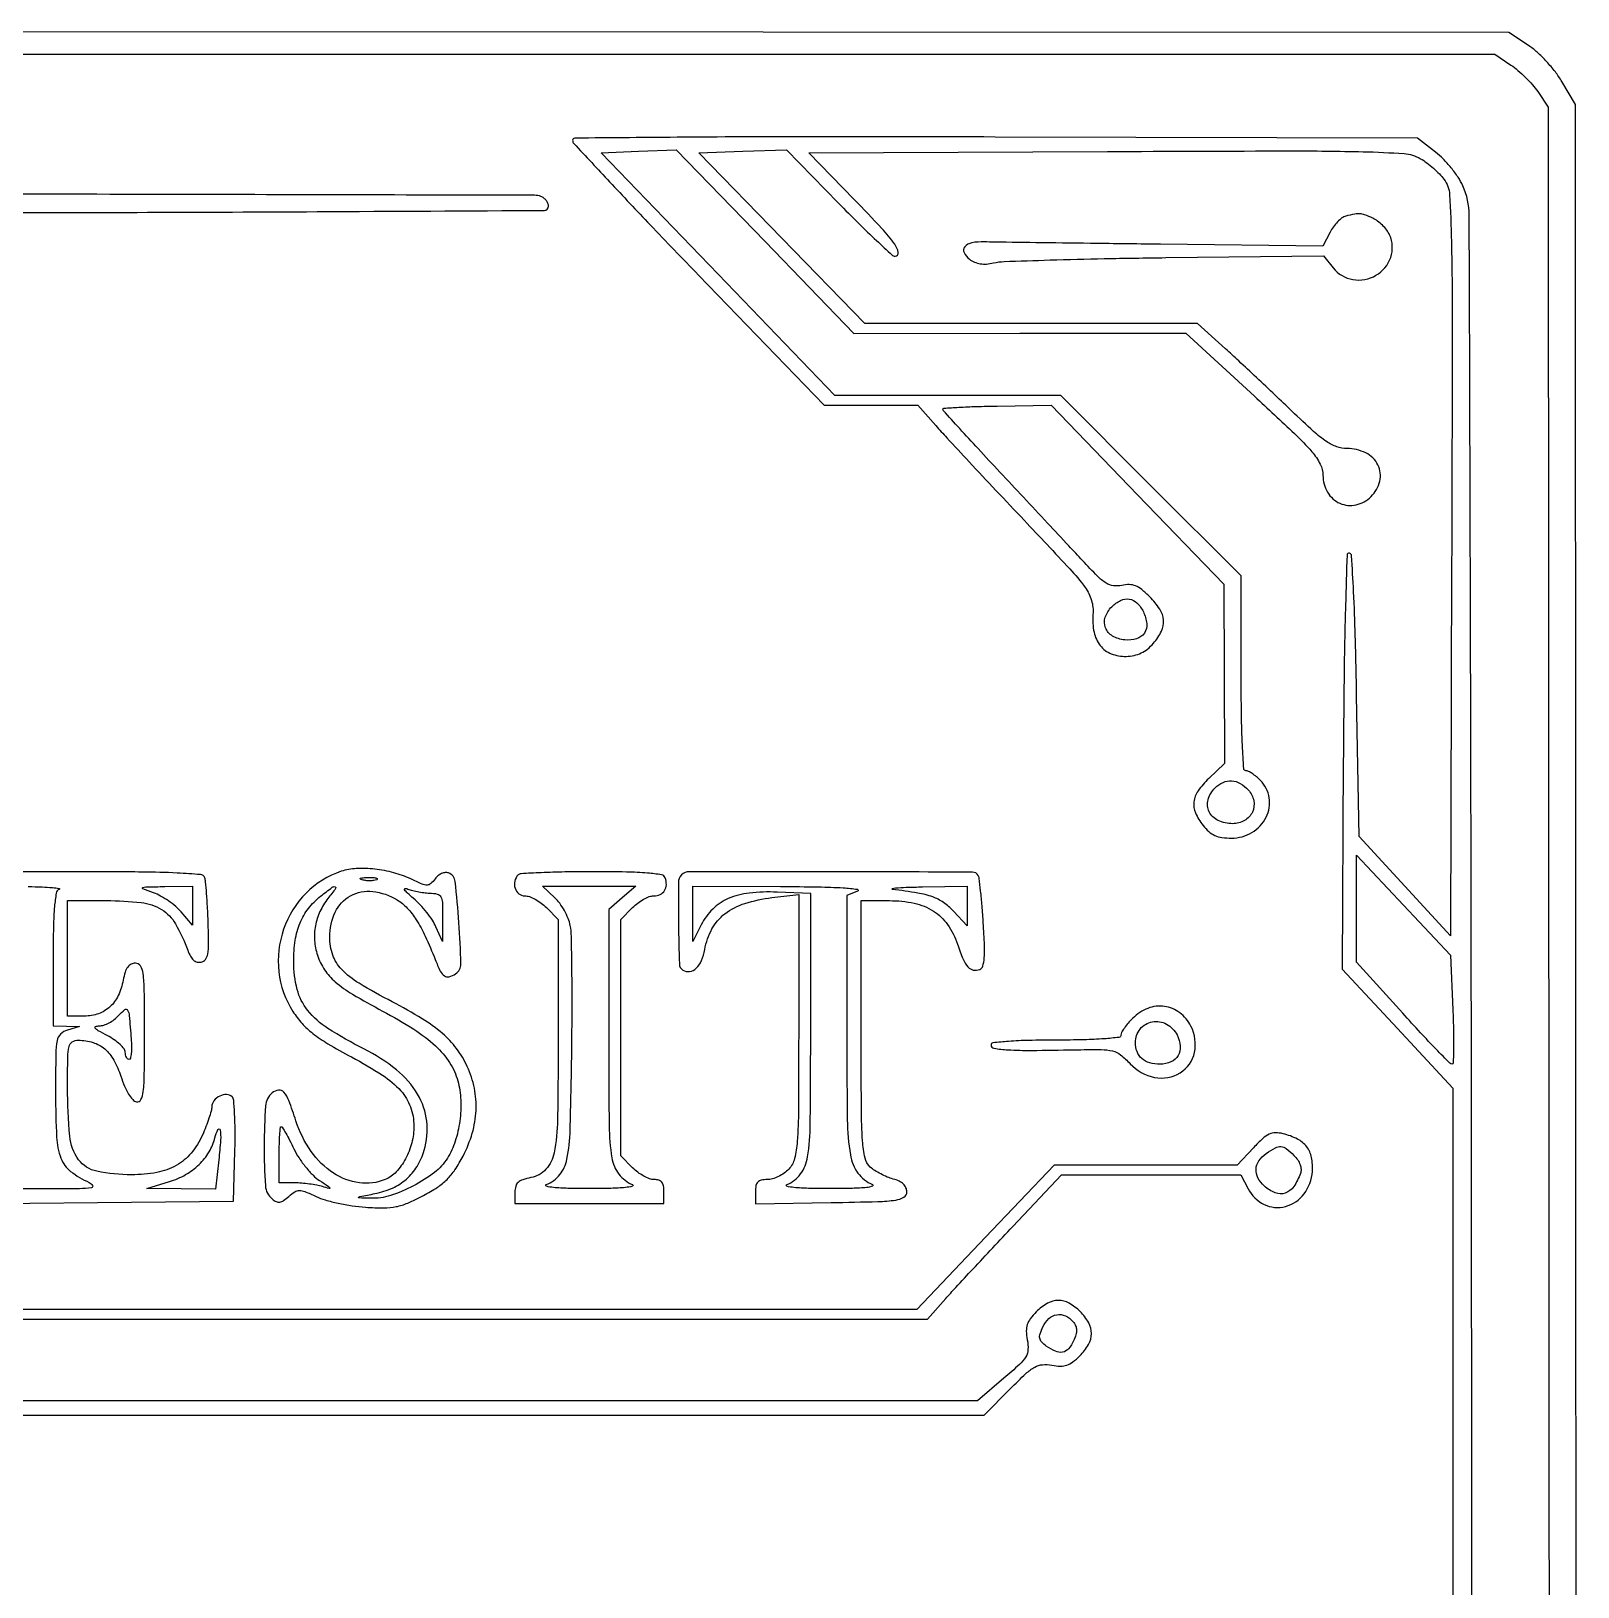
# Model space of a CAD drawing. Extents: x 33 to 995, y 30 to 1513.
# Drawn here: x 673.4 to 995, y 1189.3 to 1512.8 of the extents above; entities that cross this region are included whole.
import ezdxf

# ---------------------------------------------------------------- set-up
doc = ezdxf.new("R2010")
doc.units = 0

msp = doc.modelspace()

# ---------------------------------------------------------------- linework, layer by layer
for points in [[(972.956293, 313.397605, 0.000039), (972.978038, 768.984398, 0.000039), (972.928152, 1226.063636, 0.000618), (972.706899, 1381.616696, 0.000242), (972.415061, 1474.532512, 0.106057), (971.086884, 1480.616088, 0.039768), (970.097889, 1482.401872, 0.023456), (968.656194, 1484.370224, 0.02337), (967.021246, 1486.212661, 0.036671), (965.437016, 1487.616088), (961.656338, 1490.5), (873.828169, 1490.766034, 0.000793), (836.613324, 1490.81973, 0.001927), (809.155967, 1490.709965, 0.00019), (786.442753, 1490.522981, 0.411693), (786, 1490.076398, 0.189607), (786.258897, 1489.418223, 0.000416), (793.685151, 1481.452475, 0.00268), (802.132042, 1472.503705, 0.001652), (812.162216, 1462.060364), (838.324432, 1435), (848.045853, 1435), (857.767275, 1435), (861.527539, 1430.75, 0.005794), (863.795581, 1428.245648, 0.000844), (868.473766, 1423.215866, 0.000955), (874.026047, 1417.289176, 0.000818), (879.893901, 1411.069969, -0.002139), (889.373847, 1400.969046, -0.029608), (892.562495, 1397.107304, -0.086818), (893.879909, 1394.433614, -0.090345), (894.186364, 1391.50934, 0.068778), (894.414783, 1387.803241, 0.118085), (895.709429, 1385.009699, 0.133237), (897.994507, 1383.319609, 0.100414), (901.086208, 1382.783316, 0.045961), (902.755317, 1382.985016, 0.058702), (904.220226, 1383.48578, 0.058463), (905.533206, 1384.315273, 0.04507), (906.75, 1385.495916, 0.06349), (908.416445, 1388.019655, 0.13442), (908.854507, 1390.303097, 0.12564), (908.075562, 1392.59465, 0.051987), (905.997924, 1395.155922, 0.024663), (904.339014, 1396.658777, 0.074582), (903.033212, 1397.437748, 0.094625), (901.741442, 1397.700007, 0.057016), (900.181574, 1397.53988, -0.086812), (898.445659, 1397.465165, -0.108961), (896.934984, 1398.011884, -0.056001), (895.131363, 1399.459077, -0.009059), (892.012076, 1402.710881, 0.000947), (889.18006, 1405.760742, 0.000267), (884.755349, 1410.502652, 0.00027), (879.749759, 1415.855546, 0.000285), (874.828426, 1421.106658, -0.001771), (870.293678, 1425.974202, -0.002865), (866.4746, 1430.150537, -0.000483), (863.126776, 1433.861124, -0.185351), (863, 1434.191364, -0.395644), (863.184506, 1434.388037, -0.001758), (866.304688, 1434.576406, -0.006627), (869.936276, 1434.734582, -0.003982), (874.25, 1434.830845), (885.5, 1434.992279), (903.440771, 1416.39954), (921.381542, 1397.806801), (921.459183, 1379.153401), (921.536824, 1360.5), (918.268412, 1357.381923, 0.048211), (916.044426, 1354.807972, 0.124173), (915.164098, 1352.532604, 0.135578), (915.504495, 1350.240574, 0.062473), (917.07258, 1347.634859, 0.044904), (918.284013, 1346.350699, 0.076774), (919.52077, 1345.555294, 0.071128), (921.006672, 1345.134009, 0.033576), (923, 1345, 0.134997), (927.249074, 1346.168524, 0.143575), (930.184117, 1349.326353, 0.15453), (930.826266, 1353.382462, 0.160297), (929, 1357, 0.022886), (928.160928, 1357.765585, 0.026473), (927.29375, 1358.4125, 0.026952), (926.512642, 1358.874488, 0.120635), (926, 1359, -0.395304), (925.541881, 1359.429273, -0.003918), (925.26234, 1364.314968, -0.008773), (925.061338, 1370.638817, -0.003557), (925, 1379.25987), (925, 1399.51974), (906.24038, 1418.25987), (887.480759, 1437), (863.99038, 1437.006173), (840.5, 1437.012346), (816.231234, 1462.256173), (791.962468, 1487.5), (799.731234, 1487.800732), (807.5, 1488.101464), (826, 1469.005629), (844.5, 1449.909795), (879.010341, 1449.954897), (913.520681, 1450), (927.760341, 1436.871509, -0.003101), (936.072409, 1429.112138, -0.024973), (939.685916, 1425.337839, -0.058691), (941.42711, 1422.773276, -0.120378), (942, 1420.428213, 0.133306), (942.956788, 1416.90331, 0.157234), (945.524896, 1414.610692, 0.161495), (948.892534, 1414.284219, 0.141385), (952, 1416, 0.137382), (953.81472, 1419.226514, 0.177782), (953.435993, 1422.575831, 0.163321), (950.913578, 1425.083808, 0.115192), (946.989529, 1426, -0.085246), (944.875769, 1426.363018, -0.064071), (942.766322, 1427.429587, -0.035141), (940.049268, 1429.566086, -0.007134), (935.56597, 1433.75, 0.001618), (932.053369, 1437.101298, 0.001217), (928.168817, 1440.765625, 0.00123), (924.498403, 1444.194173, 0.002833), (921.717315, 1446.75), (915.939232, 1452), (881.362914, 1452), (846.786595, 1452), (829.516396, 1469.75), (812.246197, 1487.5), (821.357876, 1487.790633), (830.469555, 1488.081265), (841.267957, 1477.040633, 0.004183), (845.476772, 1472.808821, 0.00653), (849.178332, 1469.243186, 0.002354), (852.402232, 1466.246255, 0.188232), (853.03318, 1466, 0.459637), (853.682757, 1466.757087, 0.118339), (852.985174, 1468.463138, 0.031596), (850.269962, 1471.773831, 0.005181), (844.558144, 1477.778235), (835.116288, 1487.5), (897.202704, 1487.757624, -0.000571), (935.084508, 1487.871522, -0.006227), (950.339099, 1487.709986, -0.011713), (958.876701, 1487.312983, -0.115495), (962.29003, 1486.257624, -0.028602), (963.574937, 1485.402835, -0.01874), (964.956293, 1484.281927, -0.018865), (966.223812, 1483.084697, -0.034038), (967.152626, 1482, -0.146141), (968.323858, 1478.789976, -0.009888), (968.716023, 1468.955316, -0.005447), (968.880377, 1451.059663, -0.000403), (968.757157, 1402.098024), (968.5, 1324.696047), (959, 1334.998162), (949.5, 1345.300277), (949, 1374.652107, 0.002527), (948.727104, 1387.00598, 0.005873), (948.366994, 1396.261961, 0.001771), (947.964036, 1403.692804, 0.328605), (947.5, 1404.251968, 0.477091), (947.018198, 1403.887839, 0.001019), (946.688859, 1393.360055, 0.004243), (946.41161, 1379.99914, 0.001562), (946.239295, 1361.140266), (945.97859, 1317.780531), (957.489295, 1305.405637), (969, 1293.030743), (969.026393, 1253.765372, -0.000161), (969.036452, 1225.056595, -0.000004), (969.039353, 1088.299549, -0.000008), (969.038944, 928.132759, -0.000006), (969.033447, 745.616071)], [(501, 614.908769, -0.000002), (561.298067, 614.940643, -0.000003), (614.572792, 614.968231, -0.000002), (659.799513, 614.99122, -0.000053)], [(56.838383, 550.971158, 0.000004), (56.774237, 658.613587, 0.000005), (56.715227, 754.844653, 0.000003), (56.664187, 835.950257, 0.000067)], [(38.822837, 332.31249, -0.000046), (38.889141, 769.339498, -0.000051), (39.034879, 1189.135476, -0.000465), (39.288314, 1372.643788, -0.000087), (39.584884, 1491.939655, -0.098597), (40.571108, 1496.824427, -0.031477), (42.041633, 1499.802126, -0.045918), (43.725173, 1502.193461, -0.046088), (45.811833, 1504.231037, -0.032025), (48.5, 1506.13944, -0.137776), (53.048935, 1507.445047, -0.000422), (114.224298, 1507.740408, -0.000933), (216.862219, 1507.95772, -0.000061), (514.602117, 1507.996262), (977.704234, 1508), (981.07832, 1505.726203, -0.029148), (982.52989, 1504.619797, -0.018066), (984.105016, 1503.165079, -0.018106), (985.561024, 1501.610852, -0.030905), (986.643885, 1500.200472), (988.835363, 1496.948538), (989.233898, 772.224269), (989.632433, 47.5)], [(995.005458, 43.718342), (994.752729, 770.609171), (994.5, 1497.5), (991.694724, 1502.272392, 0.032229), (990.320582, 1504.29898, 0.021357), (988.502755, 1506.444128, 0.02152), (986.549572, 1508.384329, 0.038625), (984.767769, 1509.772392), (980.646091, 1512.5), (515.573046, 1512.712577, 0.000094), (263.010968, 1512.780544, 0.000625), (137.080546, 1512.633358, 0.000111), (51.337268, 1512.406859, 0.105014), (47.5, 1511.580442, 0.060151), (44.399911, 1509.715644, 0.033004), (41.086923, 1506.764579, 0.032003), (38.025614, 1503.225534, 0.039426), (35.669775, 1499.552908), (33.5, 1495.5), (33.247266, 770.21552, 0.000036), (33.115334, 293.12885, 0.000631)], [(659, 1268.968853), (687.25, 1269.234427), (715.5, 1269.5), (715.786785, 1279.913215, 0.007994), (715.833587, 1283.966351, 0.011792), (715.733891, 1287.522984, 0.007147), (715.5394, 1290.470042, 0.178151), (715.204002, 1291.195998, 0.193741), (714.066473, 1291.680504, 0.118587), (712.622183, 1291.363359, 0.11266), (711.425886, 1290.402669, 0.165603), (710.978038, 1289.143011, -0.063114), (710.852405, 1288.247792, -0.013468), (710.398558, 1286.740266, -0.013879), (709.772743, 1285.010362, -0.012816), (709.03618, 1283.27066, -0.066883), (706.670268, 1279.494449, -0.091849), (703.597503, 1276.935861, -0.082856), (699.561698, 1275.481741, -0.045002), (694.297053, 1275.003738, -0.049971), (687.073712, 1275.723067, -0.186953), (683.299072, 1278.135866, -0.136408), (681.457131, 1283.010761, -0.022533), (681, 1293.149223, -0.003516), (681.044448, 1299.470238, -0.052753), (681.306728, 1301.655098, -0.196436), (681.98442, 1302.618938, -0.145157), (683.25, 1302.985258, -0.074963), (686.288473, 1302.506756, -0.100015), (688.726701, 1301.158198, -0.089814), (690.628841, 1298.839712, -0.050116), (692.081352, 1295.477324, 0.023027), (692.838926, 1293.425358, 0.037594), (693.686647, 1291.776435, 0.045076), (694.546426, 1290.621928, 0.163741), (695.331352, 1290.176676, 0.337676), (696.232641, 1290.623123, 0.085962), (696.726921, 1292.291227, 0.026494), (696.954568, 1295.866273, 0.002654), (697, 1304.426676, 0.002456), (696.95598, 1313.389291, 0.029774), (696.7176, 1316.820994, 0.105473), (696.155503, 1318.414829, 0.261096), (695.111291, 1319, 0.115884), (694.200434, 1318.786019, 0.122129), (693.500512, 1318.191041, 0.081366), (692.969397, 1317.121301, 0.028261), (692.555514, 1315.444223, -0.06386), (691.524777, 1312.259294, -0.096366), (689.805551, 1309.914544, -0.103487), (687.434056, 1308.493839, -0.083569), (684.5, 1308), (681, 1308), (681, 1320), (681, 1332), (689.04966, 1332, -0.028063), (696.30905, 1331.592235, -0.109245), (700.540388, 1330.143606, -0.126304), (703.433414, 1327.172251, -0.043253), (705.982278, 1321.677237, 0.03907), (706.540233, 1320.44756, 0.085047), (707.184684, 1319.640351, 0.115015), (707.921957, 1319.239162, 0.118182), (708.752914, 1319.210862, 0.180736), (709.651938, 1319.773053, 0.120296), (710.147168, 1320.897364, 0.046161), (710.325445, 1323.034954, 0.006257), (710.22843, 1327.533625, 0.004687), (710.091806, 1330.676024, 0.006248), (709.905314, 1333.527065, 0.004508), (709.698218, 1335.906115, 0.061983), (709.509815, 1336.75, 0.294151), (708.646342, 1337.413489, 0.008496), (703.812554, 1337.733051, 0.010029), (696.517802, 1337.944396, 0.002227), (684.031385, 1338), (659, 1338)], [(672.826923, 1334.921053, -0.006315), (675.687962, 1334.855471, -0.013756), (677.878846, 1334.717133, -0.020825), (679.228971, 1334.537579, -0.753993), (679.25, 1334.337719, 0.261095), (678.630512, 1333.566117, 0.019811), (678.281516, 1330.812717, 0.017048), (678.06116, 1326.608902, 0.004569), (678, 1319.916667), (678, 1306), (680.75, 1305.90032), (683.5, 1305.80064), (681, 1305.099666, 0.12416), (679.546954, 1304.266885, 0.155606), (678.813531, 1302.906885, 0.043891), (678.543437, 1300.162915, 0.002598), (678.5, 1291.802489, 0.011722), (678.711219, 1282.794482, 0.079326), (679.617037, 1278.442452, 0.137306), (681.635035, 1275.711794, 0.06152), (685.5, 1273.402515, -0.163957), (686.204696, 1272.758146, -0.525336), (685.971538, 1272.290321, -0.032715), (683.448224, 1272.099162, -0.002064), (676, 1272.053884, -0.00259), (668.998554, 1272.076486, -0.028456)], [(595.462477, 1245), (727.614876, 1245), (859.767275, 1245), (863.566278, 1249.25, -0.003981), (865.666048, 1251.561729, -0.000926), (869.230459, 1255.409375, -0.000956), (873.349846, 1259.822656, -0.000937), (877.513826, 1264.25), (887.66237, 1275), (906.305505, 1275), (924.94864, 1275), (926.456938, 1272.083273, 0.161539), (929.777311, 1268.842698, 0.180495), (934.210514, 1268.416776, 0.168415), (938.063517, 1271.024919, 0.14266), (939.797811, 1275.651715, 0.066542), (939.627333, 1278.604617, 0.116945), (938.62774, 1280.822771, 0.111342), (936.696487, 1282.425838, 0.056673), (933.726, 1283.536521, 0.062217), (932.126616, 1283.72988, 0.109822), (930.835336, 1283.43742, 0.075445), (929.481161, 1282.526594, 0.01799), (927.543152, 1280.614432), (924.134304, 1277), (905.142879, 1277), (886.151453, 1277), (871.867644, 1262), (857.583834, 1247), (725.955927, 1247), (594.32802, 1247)], [(598.449945, 1225), (735.009133, 1225), (871.56832, 1225), (877.004017, 1230.504068, -0.009172), (880.253029, 1233.675426, -0.06011), (882.083444, 1235.023751, -0.109755), (883.678339, 1235.510435, -0.065842), (885.664421, 1235.403177, 0.040465), (887.419513, 1235.218993, 0.087502), (888.756958, 1235.422341, 0.082383), (889.99409, 1236.08196, 0.032802), (891.444564, 1237.353654, 0.065308), (893.257178, 1239.713613, 0.1291), (893.877768, 1241.975708, 0.13128), (893.303229, 1244.224933, 0.068668), (891.545455, 1246.545455, 0.068439), (889.233885, 1248.298107, 0.129983), (886.989028, 1248.879819, 0.12901), (884.73839, 1248.27733, 0.066908), (882.40921, 1246.500119, 0.033961), (881.160376, 1245.069051, 0.084475), (880.519493, 1243.841203, 0.087052), (880.331155, 1242.493435, 0.037673), (880.530942, 1240.686758, -0.057702), (880.674067, 1238.65039, -0.125955), (880.221235, 1237.163885, -0.070075), (878.915899, 1235.570037, -0.009416), (875.666785, 1232.686639), (870.181015, 1228), (733.75457, 1228), (597.328124, 1228)]]:
    msp.add_lwpolyline(points, format="xyb")
for points in [[(247.131121, 1477.657991, 0.050768), (246.753708, 1477.095866, 0.066538), (246.537806, 1476.516912, 0.082297), (246.507446, 1476.010146, 0.171918), (246.675343, 1475.657991, 0.198264), (247.327394, 1475.386949, 0.000008), (325.52234, 1475.193285, 0.000384), (411.80434, 1475.047297, 0.000231), (514.166667, 1475, 0.000154), (662.437769, 1475.04575, 0.001151), (732.862134, 1475.251305, 0.000171), (780.126371, 1475.514209, 0.412485), (781, 1476.393011, 0.100912), (780.88217, 1476.970895, 0.066819), (780.53535, 1477.555128, 0.063449), (780.022934, 1478.056902, 0.070559), (779.418213, 1478.393011, 0.09127), (778.079021, 1478.642756, 0.000014), (700.517318, 1478.821697, 0.000355), (614.684732, 1478.95635, 0.000215), (513.040657, 1479, 0.000166), (369.539938, 1478.952432, 0.001096), (297.821195, 1478.747681, 0.000181), (248.874674, 1478.482919, 0.221599)], [(946.736409, 1474.308057, 0.098243), (945.95407, 1473.929205, 0.038351), (945.049997, 1473.130663, 0.036105), (944.176474, 1472.090331, 0.037275), (943.471963, 1470.945782), (941.971107, 1468.043447), (908.235553, 1468.458738, -0.000148), (895.096808, 1468.62437, -0.000218), (883.551086, 1468.77837, -0.0001), (873.705642, 1468.915945, -0.004121), (871.576656, 1468.963671, 0.05294), (869.005707, 1468.770161, 0.172155), (867.546295, 1467.930923, 0.297798), (867.388839, 1466.717926, 0.120273), (868.5, 1465.369364, 0.059607), (869.571821, 1464.751196, 0.062011), (870.745108, 1464.413547, 0.057174), (872.046508, 1464.358701, 0.039922), (873.5, 1464.581211, -0.048915), (875.690903, 1464.876465, -0.001361), (885.26119, 1465.197028, -0.002781), (896.530155, 1465.481069, -0.001905), (909.325328, 1465.683621), (942.150656, 1466.078189), (944.147908, 1463.539095, 0.187227), (948.239307, 1461.119224, 0.175222), (953.03053, 1462.00584, 0.178761), (956.083256, 1465.726466, 0.19254), (955.86289, 1470.401578, 0.055521), (955.270506, 1471.393297, 0.035162), (954.381911, 1472.407097, 0.035065), (953.355022, 1473.291025, 0.053324), (952.342675, 1473.889728, 0.015273), (950.673623, 1474.589464, 0.07312), (949.668946, 1474.814615, 0.0695), (948.618754, 1474.746998, 0.013011)], [(904.660163, 1392.05447, -0.092061), (905.361658, 1389.604669, -0.171286), (904.868537, 1387.623947, -0.176073), (903.257522, 1386.427119, -0.097888), (900.791451, 1386.191597, -0.10637), (898.258585, 1387.008197, -0.169818), (896.79033, 1388.714512, -0.176571), (896.736332, 1390.910604, -0.115622), (898.085006, 1393.085006, -0.079761), (899.944192, 1394.429811, -0.156892), (901.727986, 1394.70996, -0.158213), (903.330196, 1393.897518, -0.081477)], [(926.503676, 1354.995938, -0.136782), (927.62021, 1352.763096, -0.15894), (927.328997, 1350.415788, -0.155276), (925.697749, 1348.653371, -0.129705), (923.221439, 1348, -0.108542), (920.209951, 1348.661542, -0.172073), (918.339468, 1350.487253, -0.186229), (918.119669, 1352.965457, -0.127082), (919.571429, 1355.428571, -0.089444), (921.237997, 1356.585902, -0.123344), (923.022307, 1356.916349, -0.117524), (924.81532, 1356.368959, -0.076386)], [(969, 1309.325479, -0.005545), (969.143468, 1304.981205, -0.009266), (969.155874, 1301.32439, -0.003416), (969.088307, 1298.249386, -0.40676), (968.828508, 1297.997793, -0.200863), (968.389254, 1298.183371, -0.001442), (965.54058, 1301.111031, -0.00517), (962.298736, 1304.532135, -0.003253), (958.578508, 1308.59295), (949, 1319.185899), (949, 1330.315544), (949, 1341.445188), (958.75, 1331.050281), (968.5, 1320.655373)], [(737.913572, 1338.096089, 0.120509), (730.582264, 1333.577396, 0.111991), (725.922692, 1326.070804, 0.110769), (724.928542, 1317.218246, 0.115759), (727.848297, 1308.945781, 0.041392), (729.741067, 1306.468986, 0.043861), (731.982455, 1304.389839, 0.031655), (735.122168, 1302.256064, 0.010276), (740.014062, 1299.5, -0.020406), (746.47826, 1295.683597, -0.065401), (750.281479, 1292.449213, -0.096592), (752.292406, 1289.116058, -0.087509), (752.996262, 1285.151129, -0.063194), (752.556521, 1281.654486, -0.059821), (751.255543, 1278.308454, -0.064343), (749.331945, 1275.607348, -0.108106), (747.056135, 1274.023252, -0.132574), (741.660929, 1273.322897, -0.112066), (736.255252, 1275.343565, -0.096152), (731.619216, 1279.86278, -0.073304), (728.46463, 1286.228371, 0.011103), (727.003366, 1290.413061, 0.086459), (725.961276, 1292.188975, 0.253265), (724.875051, 1292.612229, 0.143009), (723.542382, 1292.035174, 0.205815), (722.150829, 1289.309969, 0.016271), (721.871716, 1281.008579, 0.016253), (722.13276, 1272.70619, 0.206392), (723.518758, 1269.984433, 0.059641), (724.386751, 1269.423678, 0.150911), (725.121163, 1269.309013, 0.11831), (725.907605, 1269.623318, 0.029966), (726.989004, 1270.490048, -0.037778), (728.255773, 1271.473283, -0.147668), (729.194277, 1271.754681, -0.098585), (730.3376, 1271.524767, -0.012022), (732.685151, 1270.479164, 0.040932), (734.575782, 1269.764831, 0.016583), (737.2495, 1269.092737, 0.016277), (740.188358, 1268.556273, 0.019911), (742.964905, 1268.254714, 0.016387), (746.76646, 1268.119332, 0.050761), (749.318582, 1268.371815, 0.052656), (751.716849, 1269.127533, 0.018648), (754.965655, 1270.687955, 0.023517), (757.887275, 1272.407984, 0.051017), (759.908624, 1274.046112, 0.051765), (761.538644, 1276.043959, 0.024881), (763.215655, 1278.898537, 0.048846), (765.133331, 1283.647351, 0.059684), (765.928811, 1288.367637, 0.061838), (765.576848, 1293.002613, 0.05864), (764.104137, 1297.5, 0.052419), (761.872453, 1301.237044, 0.054128), (758.93345, 1304.384044, 0.04143), (754.738409, 1307.433711, 0.016229), (748.5, 1310.950538, -0.014958), (741.596098, 1314.819443, -0.065908), (737.953517, 1317.719121, -0.108661), (736.132968, 1320.68605, -0.083669), (735.5, 1324.442163, -0.110171), (736.653983, 1329.61581, -0.158342), (739.840019, 1333.015327, -0.156849), (744.440914, 1333.912403, -0.107669), (749.504072, 1332.160518, -0.067096), (751.617582, 1330.445751, -0.046722), (753.508154, 1328.018877, -0.034596), (755.372839, 1324.599681, -0.014335), (757.431487, 1319.75, 0.019364), (758.488323, 1317.328348, 0.128555), (759.336239, 1316.333691, 0.224838), (760.312205, 1316.16933, 0.072861), (761.683693, 1316.78335, 0.263347), (762.784771, 1318.850711, 0.01122), (762.372574, 1327.422029, 0.010981), (761.579406, 1335.976769, 0.279445), (760.20311, 1337.752301, 0.120764), (759.533913, 1337.837098, 0.074367), (758.763263, 1337.629791, 0.06729), (758.011321, 1337.173289, 0.064948), (757.397294, 1336.528655, -0.049126), (756.505856, 1335.531629, -0.187119), (755.742604, 1335.232851, -0.102129), (754.702476, 1335.444122, -0.00978), (752.332072, 1336.512663, 0.046416), (748.824599, 1337.794188, 0.037056), (744.864499, 1338.528965, 0.038176), (741.027462, 1338.655884, 0.067414)], [(745.269032, 1336.344063, -0.06278), (744.671085, 1336.185595, -0.030339), (743.880008, 1336.127736, -0.029507), (743.036634, 1336.167106, -0.037336), (742.269032, 1336.307009, -0.087174), (741.883358, 1336.48334, -0.597527), (741.900903, 1336.643467, -0.080377), (742.431793, 1336.764444, -0.012823), (743.5, 1336.805051, -0.014395), (744.580113, 1336.787295, -0.052471), (745.257153, 1336.684921, -0.333666), (745.386009, 1336.52287, -0.31318)], [(774.666667, 1337.333333, 0.142672), (773.97527, 1336.073636, 0.132413), (774.041294, 1334.599513, 0.143568), (774.822288, 1333.44121, 0.174842), (776.045455, 1333, -0.08884), (777.002913, 1332.828525, -0.036245), (778.21108, 1332.278977, -0.034415), (779.455251, 1331.484746, -0.037128), (780.545455, 1330.545455), (783, 1328.090909), (783, 1304.092508, -0.003795), (782.866236, 1286.470274, -0.043273), (782.160952, 1279.557386, -0.13771), (780.465336, 1276.150962, -0.163892), (777.347058, 1274.40533, 0.029406), (775.631956, 1273.977898, 0.108038), (774.666017, 1273.427045, 0.143041), (774.166272, 1272.617621, 0.067343), (774, 1271.388709), (774, 1269), (789.5, 1269), (805, 1269), (805, 1271.5, 0.044883), (804.892757, 1272.692278, 0.12726), (804.545455, 1273.444444, 0.150487), (803.919438, 1273.860283, 0.072025), (802.954545, 1274, -0.08884), (801.997087, 1274.171475, -0.036245), (800.78892, 1274.721023, -0.034415), (799.544749, 1275.515254, -0.037128), (798.454545, 1276.454545), (796, 1278.909091), (796, 1303.5), (796, 1328.090909), (798.454545, 1330.545455, -0.035726), (799.538597, 1331.48475, -0.033841), (800.764441, 1332.278977, -0.035686), (801.946466, 1332.829545, -0.091393), (802.871212, 1333, 0.107799), (804.201256, 1333.290125, 0.145205), (805.124266, 1334.096292, 0.137581), (805.4886, 1335.312637, 0.092759), (805.245704, 1336.75, 0.271862), (804.484346, 1337.375193, 0.018624), (801.601427, 1337.720976, 0.016311), (797.184623, 1337.939826, 0.004223), (790.059678, 1338, 0.004231), (784.367053, 1337.951828, 0.00659), (779.463364, 1337.804167, 0.002421), (775.270083, 1337.602211, 0.185182)], [(808.666667, 1337.333333, 0.197325), (807.991721, 1335.71785, 0.004601), (808.017717, 1327.303585, 0.003975), (808.18974, 1318.805458, 0.252424), (808.909758, 1317.555773, 0.177142), (810.316261, 1317.266369, 0.152026), (811.684066, 1317.926181, 0.104617), (812.806528, 1319.52835, 0.057956), (813.485023, 1321.828338, -0.081981), (814.971104, 1326.101658, -0.103923), (817.674653, 1329.276631, -0.089137), (821.779018, 1331.416091, -0.046462), (827.44088, 1332.621997), (833, 1333.275363), (833, 1305.826243, -0.001295), (832.955241, 1288.547771, -0.015878), (832.711497, 1281.951381, -0.043923), (832.147195, 1278.374597, -0.127117), (830.961045, 1276.188561, -0.052126), (829.999456, 1275.350925, -0.039969), (828.798101, 1274.64289, -0.041019), (827.551865, 1274.158553, -0.072296), (826.461045, 1274, 0.047282), (825.215653, 1273.881968, 0.153518), (824.49363, 1273.493463, 0.14988), (824.113866, 1272.754922, 0.04438), (824, 1271.474607), (824, 1268.949214), (839.75, 1269.224607, 0.002257), (849.490777, 1269.438923, 0.028129), (853.172076, 1269.744271, 0.099403), (854.882459, 1270.343827, 0.264813), (855.5, 1271.428053, 0.104879), (855.312457, 1272.312309, 0.09962), (854.780401, 1273.06301, 0.080131), (853.888736, 1273.667443, 0.043646), (852.64255, 1274.120306, -0.032627), (851.410196, 1274.537683, -0.022223), (850.06854, 1275.163138, -0.02245), (848.822843, 1275.885602, -0.041301), (847.89255, 1276.597241, -0.155527), (846.798145, 1278.479515, -0.037992), (846.283575, 1282.075733, -0.015152), (846.045817, 1288.700921, -0.001392), (846, 1305.154988), (846, 1332), (851.852117, 1332, -0.05194), (857.035357, 1331.460109, -0.090403), (861.025341, 1329.829838, -0.098484), (863.959072, 1327.015995, -0.071617), (866, 1322.967401, 0.017345), (867.178198, 1319.824141, 0.08249), (868.191162, 1318.200935, 0.167084), (869.295468, 1317.572804, 0.139001), (870.647778, 1317.695081, 0.234381), (871.281126, 1318.383251, 0.051902), (871.576086, 1320.006231, 0.028868), (871.625705, 1322.710484, 0.006344), (871.383813, 1327.352561, 0.004115), (871.123589, 1330.91205, 0.006059), (870.831459, 1334.033252, 0.003042), (870.536375, 1336.668169, 0.107178), (870.336335, 1337.25, 0.261616), (869.136627, 1337.927922, 0.000307), (839.63772, 1337.985894, 0.00037), (810.285135, 1338.003846, 0.198879)], [(707, 1330.944236), (707, 1326.888473), (704.627992, 1329.646096, 0.039329), (703.47447, 1330.79138, 0.02445), (701.960476, 1331.952649, 0.024473), (700.344145, 1332.9581, 0.040127), (698.877992, 1333.625782, -0.006022), (696.665872, 1334.456327, -0.637318), (696.649842, 1334.703486, -0.121038), (697.23613, 1334.859353, -0.001427), (701.25, 1334.923922), (707, 1335)], [(735.141721, 1332.45304, 0.058221), (733.472925, 1329.732418, 0.06266), (732.526873, 1326.766144, 0.063452), (732.35188, 1323.691185, 0.062303), (732.950326, 1320.650512, 0.067559), (734.424646, 1317.62696, 0.068572), (736.645459, 1315.122944, 0.043789), (740.257173, 1312.540059, 0.011356), (746.5, 1309.043299, -0.019855), (752.996347, 1305.258094, -0.04523), (757.485159, 1301.790954, -0.060201), (760.426746, 1298.315953, -0.079962), (762.122397, 1294.545454, -0.055074), (762.740186, 1290.539086, -0.044085), (762.542972, 1286.174422, -0.044567), (761.592249, 1281.969161, -0.060614), (759.963367, 1278.440726, -0.091149), (757.286871, 1275.482074, -0.042837), (752.923484, 1272.697507, -0.042789), (748.11751, 1270.683319, -0.085749), (744.053656, 1270.109566, -0.001538), (741.576761, 1270.193559, -0.631802), (741.523861, 1270.316322, -0.164941), (741.783193, 1270.466109, -0.000754), (744.908921, 1271.08455, 0.056922), (748.550645, 1272.241249, 0.075242), (751.474333, 1274.121308, 0.076927), (753.664731, 1276.745325, 0.062814), (755.146205, 1280.093652, 0.101683), (755.679925, 1286.11361, 0.106022), (753.775035, 1291.757729, 0.089383), (749.362778, 1296.839026, 0.052781), (742.586645, 1301.201445, -0.025101), (735.129169, 1305.438938, -0.081613), (730.905358, 1309.217232, -0.107028), (728.738967, 1313.536405, -0.062714), (728.006589, 1319.29966, -0.036819), (728.329483, 1323.747525, -0.061262), (729.324748, 1327.365563, -0.068332), (731.065409, 1330.355092, -0.060213), (733.614879, 1332.911704, -0.004816), (736.03309, 1334.776446, -0.23918), (736.609988, 1334.880062, -0.519434), (736.726503, 1334.529437, -0.007299)], [(756.25, 1333.571525, -0.049366), (757.862448, 1333.369476, -0.217486), (758.605423, 1332.802773, -0.115073), (758.922194, 1331.62032, -0.01011), (758.960858, 1328.5), (758.921716, 1323.5), (757.593404, 1326.549577, 0.044051), (756.84477, 1327.923735, 0.021114), (755.66166, 1329.549456, 0.020747), (754.274988, 1331.153597, 0.027783), (752.882546, 1332.479548, -0.012554), (751.696552, 1333.541977, -0.053913), (751.081123, 1334.261658, -0.460435), (751.143882, 1334.494531, -0.215757), (751.5, 1334.501496, 0.035417), (752.462341, 1334.166877, 0.017625), (753.720312, 1333.874208, 0.017401), (755.0509, 1333.661472, 0.024439)], [(796.305764, 1332.586584), (793.5, 1330.173167), (793.5, 1303.740278, 0.00263), (793.597778, 1285.152224, 0.03736), (794.162821, 1278.536837, 0.122824), (795.620451, 1275.130286, 0.135051), (798.465282, 1272.951524, -0.716423), (798.445958, 1272.616584, -0.044555), (796.983505, 1272.349273, -0.017323), (793.968273, 1272.176935, -0.005613), (789.5, 1272.126773, -0.005613), (785.031727, 1272.176935, -0.017323), (782.016495, 1272.349273, -0.044555), (780.554042, 1272.616584, -0.716423), (780.534718, 1272.951524, 0.127103), (783.337924, 1275.02972, 0.123015), (784.82607, 1278.230559, 0.040838), (785.490541, 1284.315761, 0.003319), (785.819669, 1300.373173, 0.002737), (785.895811, 1309.456918, 0.00371), (785.858797, 1317.661617, 0.0025), (785.742328, 1324.540008, 0.040902), (785.503976, 1326.830496, 0.049705), (785.073307, 1328.301707, 0.030944), (784.297281, 1329.924864, 0.030882), (783.323023, 1331.446228, 0.048051), (782.288285, 1332.60863), (779.707955, 1335), (789.409741, 1335), (799.111527, 1335)], [(845.25, 1333.968838), (843, 1333.064448), (843, 1305.75473, 0.002994), (843.115787, 1286.420154, 0.037542), (843.750942, 1279.140037, 0.11707), (845.329002, 1275.35653, 0.140668), (848.356999, 1272.991581, -0.681632), (848.353644, 1272.632802, -0.066982), (847.14209, 1272.347723, -0.019248), (844.204049, 1272.174642, -0.005088), (839.5, 1272.126773, -0.005613), (835.031727, 1272.176935, -0.017323), (832.016495, 1272.349273, -0.044555), (830.554042, 1272.616584, -0.716423), (830.534718, 1272.951524, 0.13927), (833.391974, 1275.177587, 0.120666), (834.847639, 1278.69879, 0.035586), (835.405448, 1285.596718, 0.002387), (835.5, 1305.402063), (835.5, 1333.5), (828.5, 1333.769916, 0.036617), (822.739941, 1333.570184, 0.074671), (818.373214, 1332.422888, 0.091898), (815.127012, 1330.252772, 0.083933), (812.751554, 1327), (811.003108, 1323.5), (811.001554, 1329.25), (811, 1335), (829.25, 1334.936614, -0.00328), (837.117489, 1334.857671, -0.010955), (842.276473, 1334.658935, -0.019286), (845.200864, 1334.368532, -0.768864)], [(868, 1330.894245), (868, 1326.788489), (865.171104, 1329.816832, 0.05167), (863.096032, 1331.622867, 0.06769), (860.866365, 1332.777339, 0.044659), (857.758777, 1333.581895, 0.010816), (852.5, 1334.336109, -0.770266), (852.479201, 1334.486654, -0.078493), (853.098438, 1334.637357, -0.012404), (855.381444, 1334.768219, -0.004063), (858.75, 1334.850168), (868, 1335)], [(902.454545, 1307.545455, 0.01959), (901.514816, 1306.529054, 0.023867), (900.721023, 1305.50483, 0.023416), (900.146343, 1304.59785, 0.130216), (900, 1304.045455, -0.380203), (899.575326, 1303.567702, -0.010053), (896.521739, 1303.26936, -0.013969), (892.332722, 1303.062459, -0.005354), (886.5, 1303, 0.00564), (880.870782, 1302.936498, 0.012845), (876.625, 1302.731481, 0.007812), (873.397471, 1302.441643, 0.383731), (873, 1302, 0.369916), (873.605752, 1301.29327, 0.023748), (876.521628, 1300.982777, 0.016655), (881.385961, 1300.859729, 0.003144), (890.270567, 1300.986832, -0.006234), (895.894556, 1301.032536, -0.060035), (898.263707, 1300.736602, -0.106904), (899.937473, 1299.91318, -0.037328), (901.921777, 1298.083738, 0.15663), (906.998425, 1295.252727, 0.190038), (912.324621, 1296.208909, 0.205069), (915.295647, 1300.432423, 0.173139), (914.558203, 1305.887448, 0.109663), (912.217634, 1308.690631, 0.130866), (909.051249, 1310.015901, 0.128278), (905.595946, 1309.602675, 0.103166)], [(694.223523, 1303.25, -0.017098), (694.29386, 1301.620621, -0.028448), (694.228036, 1300.248437, -0.028338), (694.062012, 1299.229214, -0.351674), (693.776426, 1299, -0.1832), (693.480043, 1299.112366, -0.090699), (693.228075, 1299.433607, -0.070589), (693.057338, 1299.911282, -0.050627), (693, 1300.47611, 0.168972), (692.757004, 1301.174621, 0.03918), (691.898438, 1302.100148, 0.036138), (690.685586, 1303.065678, 0.0286), (689.25, 1303.931914, -0.008325), (687.391848, 1304.952783, -0.091834), (686.746348, 1305.498897, -0.518116), (686.834124, 1305.815299, -0.080931), (687.595012, 1305.955804, 0.078273), (688.535176, 1306.124283, 0.040158), (689.634205, 1306.606955, 0.038651), (690.711501, 1307.29953, 0.047009), (691.595012, 1308.110425, -0.038676), (692.890252, 1309.339523, -0.469845), (693.478385, 1309.222397, -0.101822), (693.817261, 1308.098326, -0.003132)], [(911.662109, 1304.063328, -0.09381), (912.310188, 1301.751565, -0.153548), (911.873034, 1299.782479, -0.159877), (910.408743, 1298.470625, -0.103738), (908.164816, 1298, -0.067399), (905.976305, 1298.296354, -0.112352), (904.345569, 1299.172367, -0.123128), (903.34967, 1300.600158, -0.09126), (903, 1302.5, -0.170984), (903.989022, 1305.307597, -0.180641), (906.496668, 1306.797098, -0.170262), (909.485775, 1306.318606, -0.154814)], [(712.432383, 1278.105117), (711.741667, 1272), (704.620834, 1272.069652), (697.5, 1272.139303), (702.186705, 1273.581456, 0.054965), (705.537341, 1275.031122, 0.062486), (708.335418, 1277.127337, 0.06589), (710.411395, 1279.739988, 0.073617), (711.641825, 1282.709052, -0.054331), (712.27158, 1284.410674, -0.724729), (712.701543, 1284.347239, -0.060342), (712.808501, 1282.18902, -0.01041)], [(728.047303, 1280.402285, 0.032312), (729.127648, 1278.495321, 0.025071), (730.533802, 1276.567456, 0.025657), (732.033943, 1274.896588, 0.054239), (733.386509, 1273.803912, -0.002528), (735.244616, 1272.596615, -0.134578), (735.522039, 1272.281578, -0.642601), (735.41393, 1272.15002, -0.007553), (734, 1272.548176, 0.026021), (732.810531, 1272.836188, 0.012961), (731.279688, 1273.082627, 0.012829), (729.676879, 1273.256466, 0.018411), (728.25, 1273.321523), (725, 1273.349948), (725, 1279.174974, -0.006612), (725.029537, 1281.408481, -0.01099), (725.120671, 1283.288899, -0.004765), (725.245646, 1284.849004, -0.388246), (725.410794, 1285, -0.263449), (725.637832, 1284.871452, -0.004938), (726.354721, 1283.649421, -0.010683), (727.1645, 1282.164643, -0.006772)], [(935.977319, 1279.022681, -0.046992), (936.755351, 1278.08284, -0.063397), (937.255682, 1277.100167, -0.072855), (937.448753, 1276.142146, -0.099366), (937.322084, 1275.272681, -0.065363), (935.927167, 1272.548825, -0.159042), (934.153847, 1271.196467, -0.181187), (932.090283, 1271.242701, -0.088903), (929.828741, 1272.654988, -0.086245), (928.487891, 1274.371396, -0.13813), (928.091009, 1276.175133, -0.138913), (928.694259, 1277.913595, -0.087654), (930.222506, 1279.443296, -0.026681), (932.112105, 1280.621836, -0.145329), (933.277171, 1280.877084, -0.150143), (934.372383, 1280.451007, -0.029088)], [(890.024577, 1244.470386, -0.064112), (890.576402, 1243.599288, -0.100504), (890.783275, 1242.740143, -0.083206), (890.654273, 1241.753986, -0.032867), (890.168461, 1240.470386, -0.07126), (889.120739, 1238.835096, -0.16936), (887.886239, 1238.123058, -0.151859), (886.378946, 1238.2953, -0.054097), (884.480702, 1239.390453, -0.045003), (883.510956, 1240.243247, -0.146853), (883.129539, 1240.998014, -0.12371), (883.193915, 1241.917796, -0.027877), (883.768133, 1243.390453, -0.100499), (885.001844, 1245.090177, -0.143904), (886.663047, 1245.906552, -0.150578), (888.445234, 1245.677209, -0.113276)]]:
    msp.add_lwpolyline(points, format="xyb", close=True)

doc.saveas('drawing.dxf')
